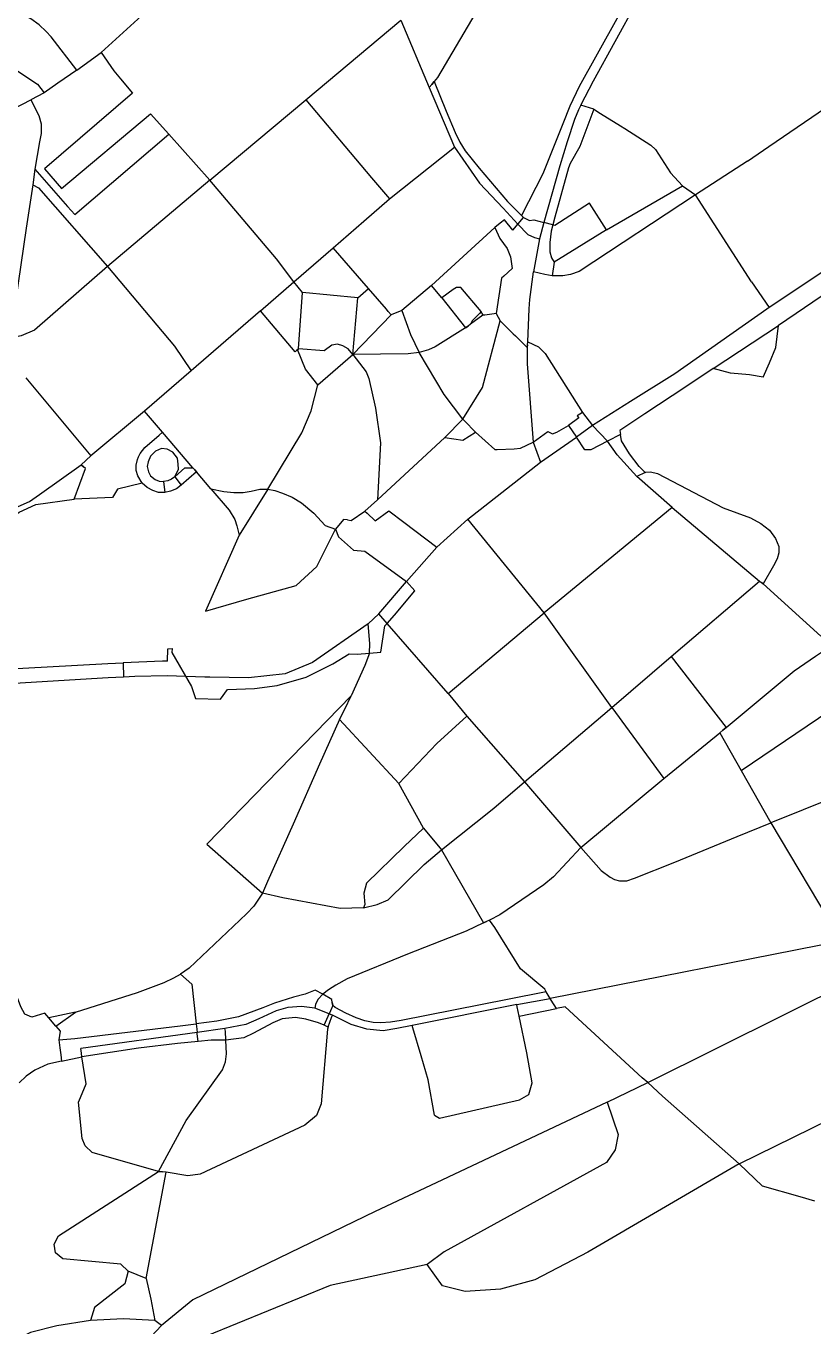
# Model space of a CAD drawing. Header units: inches. Extents: x 2740922 to 2751091, y 1249500 to 1259683.
# Drawn here: x 2746460 to 2746936, y 1254259 to 1255046 of the extents above; entities that cross this region are included whole.
import ezdxf

# ---------------------------------------------------------------- set-up
doc = ezdxf.new("R2010")
doc.units = ezdxf.units.IN
doc.header["$MEASUREMENT"] = 0

msp = doc.modelspace()

# ---------------------------------------------------------------- linework, layer by layer
for points in [[(2746768.12, 1255115.56), (2746708.82, 1255014.97), (2746706.82, 1255012.48), (2746705.36, 1255010.68)], [(2746505.19, 1255030.22), (2746554.07, 1255074.72)], [(2746829.31, 1255072.09), (2746794.67, 1255009.46), (2746789.05, 1254997.59), (2746784.88, 1254986.97), (2746772.75, 1254956.69), (2746759.83, 1254931.39), (2746760.38, 1254930.85)], [(2746490.43, 1255019.39), (2746474.81, 1255039.69), (2746471.95, 1255042.95), (2746467.55, 1255046.93), (2746462.55, 1255050.44), (2746434.07, 1255064.1)], [(2746795.66, 1254998.17), (2746803.41, 1255012.91), (2746829.7, 1255060.7), (2746831.78, 1255064.43), (2746834.38, 1255069.74)], [(2746629.11, 1255001.44), (2746686.64, 1255049.75)], [(2746686.64, 1255049.75), (2746703.91, 1255008.88), (2746705.36, 1255010.68)], [(2746418.91, 1255042.62), (2746424.99, 1255038.41), (2746466.67, 1255010.88), (2746470.6, 1255005.73)], [(2746505.19, 1255030.22), (2746512.87, 1255018.96), (2746516.88, 1255014.16), (2746524.09, 1255005.53), (2746470.78, 1254959.69), (2746481.09, 1254947.78), (2746535.09, 1254993.08), (2746546.12, 1254980.63)], [(2746490.43, 1255019.39), (2746505.19, 1255030.22)], [(2746490.43, 1255019.39), (2746479.03, 1255011.48), (2746470.6, 1255005.73)], [(2746705.36, 1255010.68), (2746703.91, 1255008.88), (2746719.14, 1254972.79)], [(2746705.36, 1255010.68), (2746706.82, 1255012.48), (2746714.08, 1254994.58), (2746719.55, 1254981.6), (2746722.42, 1254975.78), (2746725.55, 1254970.67), (2746734.12, 1254960.16), (2746751.26, 1254939.9), (2746759.83, 1254931.39), (2746760.38, 1254930.85)], [(2746909.56, 1254973.22), (2746965.54, 1255011.31)], [(2746403.13, 1254974.41), (2746430.13, 1254984.65), (2746462.6, 1255001.49)], [(2746470.6, 1255005.73), (2746462.6, 1255001.49)], [(2746462.6, 1255001.49), (2746467.39, 1254992.08), (2746468.93, 1254986.92), (2746468.92, 1254981.17), (2746467.89, 1254975.95), (2746464.95, 1254959.43)], [(2746570.96, 1254952.78), (2746629.11, 1255001.44)], [(2746629.11, 1255001.44), (2746668.89, 1254954.24), (2746679.91, 1254941.61)], [(2746795.66, 1254998.17), (2746794.24, 1254995.44), (2746791.95, 1254989.48), (2746787.32, 1254976.04), (2746783.03, 1254961.49), (2746773.35, 1254927.16)], [(2746803.63, 1254995.76), (2746795.04, 1254973.15), (2746789.33, 1254962.84), (2746788.31, 1254960.38), (2746779.9, 1254930.38), (2746778.73, 1254925.69)], [(2746803.63, 1254995.76), (2746795.66, 1254998.17)], [(2746803.63, 1254995.76), (2746807.66, 1254993.27), (2746819.72, 1254985.79), (2746822.27, 1254984.2)], [(2746822.27, 1254984.2), (2746838.18, 1254973.98), (2746840.91, 1254971.43), (2746850.04, 1254957.22), (2746857.21, 1254949.33)], [(2746464.95, 1254959.43), (2746484.78, 1254936.88), (2746489.18, 1254931.97), (2746546.12, 1254980.63)], [(2746546.12, 1254980.63), (2746570.96, 1254952.78)], [(2746679.91, 1254941.61), (2746719.14, 1254972.79)], [(2746719.14, 1254972.79), (2746734.39, 1254951.02), (2746748.64, 1254935.93), (2746757.5, 1254926.1), (2746763.61, 1254919.91), (2746767.55, 1254918.14), (2746770.74, 1254917.31)], [(2746896.61, 1254964.43), (2746909.56, 1254973.22)], [(2746896.61, 1254964.43), (2746865.16, 1254943.88)], [(2746464.95, 1254959.43), (2746463.72, 1254950.06)], [(2746570.96, 1254952.78), (2746509.12, 1254900.52)], [(2746621.96, 1254891.34), (2746611.34, 1254905.19), (2746570.96, 1254952.78)], [(2746463.72, 1254950.06), (2746459.84, 1254923.71)], [(2746463.72, 1254950.06), (2746467.26, 1254948.13), (2746509.12, 1254900.52)], [(2746811.28, 1254922.72), (2746857.21, 1254949.33)], [(2746857.21, 1254949.33), (2746865.16, 1254943.88)], [(2746645.65, 1254911.9), (2746664.21, 1254928), (2746679.91, 1254941.61)], [(2746865.16, 1254943.88), (2746794.61, 1254897.42), (2746789.43, 1254895.66), (2746784.82, 1254894.8), (2746778.34, 1254894.93)], [(2746811.28, 1254922.72), (2746800.88, 1254938.92), (2746779.89, 1254925.41), (2746778.73, 1254925.69)], [(2746898.99, 1254891.18), (2746865.16, 1254943.88)], [(2747011.08, 1254943.1), (2746998.58, 1254934.77), (2746909.84, 1254875.69)], [(2746754.6, 1254922.55), (2746749.4, 1254928.87), (2746746.86, 1254926.86), (2746743.55, 1254924.13)], [(2746754.6, 1254922.55), (2746760.93, 1254930.31), (2746760.38, 1254930.85)], [(2746760.38, 1254930.85), (2746760.93, 1254930.31), (2746764.63, 1254928.41), (2746767.25, 1254928.82), (2746773.35, 1254927.16)], [(2747015.51, 1254932.76), (2746915.49, 1254864.78)], [(2746459.84, 1254923.71), (2746450.04, 1254857.07)], [(2746743.55, 1254924.13), (2746705.18, 1254889.04)], [(2746743.55, 1254924.13), (2746746.58, 1254917.59), (2746751.06, 1254911.36), (2746753.16, 1254906.35), (2746754.04, 1254899.28), (2746749.16, 1254894.76), (2746747.73, 1254893.42)], [(2746773.35, 1254927.16), (2746770.74, 1254917.31)], [(2746778.73, 1254925.69), (2746773.35, 1254927.16)], [(2746778.73, 1254925.69), (2746777.8, 1254921.98), (2746776.85, 1254915.1), (2746776.9, 1254909.52), (2746777.96, 1254905.72), (2746779.54, 1254903.17)], [(2746811.28, 1254922.72), (2746779.54, 1254903.17)], [(2746770.74, 1254917.31), (2746767.11, 1254897.24)], [(2746621.96, 1254891.34), (2746645.65, 1254911.9)], [(2746667.03, 1254887.23), (2746645.65, 1254911.9)], [(2746509.12, 1254900.52), (2746464.75, 1254862.02), (2746456.83, 1254858.58), (2746450.04, 1254857.07)], [(2746509.12, 1254900.52), (2746549.59, 1254852.3), (2746559.79, 1254837.42)], [(2746763.44, 1254853.15), (2746763.59, 1254854.87), (2746764.43, 1254874.88), (2746764.79, 1254880.53), (2746767.11, 1254897.24)], [(2746778.34, 1254894.93), (2746773.91, 1254895.72), (2746767.11, 1254897.24)], [(2746779.54, 1254903.17), (2746778.34, 1254894.93)], [(2746601.7, 1254873.78), (2746621.96, 1254891.34)], [(2746627.04, 1254884.78), (2746621.96, 1254891.34)], [(2746705.18, 1254889.04), (2746687.21, 1254873.83)], [(2746711.52, 1254881.48), (2746705.18, 1254889.04)], [(2746747.73, 1254893.42), (2746744.41, 1254872.03)], [(2746898.99, 1254891.18), (2746909.84, 1254875.69)], [(2746623.67, 1254849.85), (2746624.7, 1254850.73), (2746627.04, 1254884.78)], [(2746660.71, 1254881.51), (2746627.04, 1254884.78)], [(2746657.59, 1254847.27), (2746660.71, 1254881.51)], [(2746660.71, 1254881.51), (2746667.03, 1254887.23)], [(2746680.78, 1254871.33), (2746679.04, 1254873.34), (2746677.93, 1254874.63), (2746667.03, 1254887.23)], [(2746735.89, 1254872.14), (2746735.38, 1254873.28), (2746723.02, 1254887.82), (2746720.35, 1254887.76), (2746718.38, 1254886.61), (2746711.52, 1254881.48)], [(2746711.52, 1254881.48), (2746725.89, 1254863.4), (2746727.4, 1254864.49)], [(2746601.7, 1254873.78), (2746559.79, 1254837.42)], [(2746623.67, 1254849.85), (2746622.64, 1254848.97), (2746601.7, 1254873.78)], [(2746687.21, 1254873.83), (2746680.78, 1254871.33)], [(2746687.21, 1254873.83), (2746692.44, 1254859.46), (2746697.84, 1254848.52)], [(2746735.89, 1254872.14), (2746735.38, 1254873.28), (2746734.34, 1254872.07), (2746729.81, 1254867.7), (2746728.91, 1254865.59), (2746727.4, 1254864.49)], [(2746909.84, 1254875.69), (2746908.3, 1254874.63), (2746852.63, 1254835.52), (2746825.78, 1254818.7), (2746802.78, 1254804.34)], [(2746680.78, 1254871.33), (2746657.59, 1254847.27)], [(2746724.18, 1254808.14), (2746736.23, 1254827.25), (2746746.8, 1254867.6)], [(2746735.89, 1254872.14), (2746736.39, 1254871.01), (2746728.91, 1254865.59), (2746727.4, 1254864.49)], [(2746744.41, 1254872.03), (2746743.23, 1254871.87), (2746737.59, 1254871.16), (2746736.39, 1254871.01), (2746735.89, 1254872.14)], [(2746744.41, 1254872.03), (2746746.8, 1254867.6)], [(2746746.8, 1254867.6), (2746753.07, 1254861.46), (2746754.81, 1254859.75), (2746756.09, 1254858.5), (2746763.29, 1254851.44), (2746763.44, 1254853.15)], [(2746727.4, 1254864.49), (2746725.89, 1254863.4), (2746707.38, 1254851.9), (2746703.45, 1254850.04), (2746697.84, 1254848.52)], [(2746875.86, 1254838.85), (2746915.49, 1254864.78)], [(2746906.06, 1254833.53), (2746909.87, 1254842.25), (2746913.76, 1254851.51), (2746915.49, 1254864.78)], [(2746657.59, 1254847.27), (2746654.72, 1254850.62), (2746651.55, 1254852.53), (2746648.25, 1254853.51), (2746644.98, 1254852.97), (2746640.34, 1254849.51), (2746624.7, 1254850.73), (2746623.67, 1254849.85)], [(2746636.5, 1254828.94), (2746629.03, 1254838.33), (2746624.06, 1254850.19), (2746623.67, 1254849.85)], [(2746763.44, 1254853.15), (2746763.29, 1254851.44), (2746763.22, 1254841.55), (2746766.83, 1254794.21)], [(2746763.44, 1254853.15), (2746763.59, 1254854.87), (2746769.96, 1254851.9), (2746774, 1254847.86), (2746796.75, 1254812.17)], [(2746636.5, 1254828.94), (2746657.59, 1254847.27)], [(2746697.84, 1254848.52), (2746691.15, 1254847.65), (2746657.59, 1254847.27)], [(2746657.59, 1254847.27), (2746665.67, 1254836.79), (2746667.24, 1254832.77), (2746671.3, 1254814.83), (2746674.44, 1254793.86), (2746672.62, 1254759.26)], [(2746724.18, 1254808.14), (2746712.91, 1254823.01), (2746697.84, 1254848.52)], [(2746559.79, 1254837.42), (2746531.48, 1254812.87)], [(2746875.86, 1254838.85), (2746859.38, 1254827.76), (2746834.5, 1254811.26), (2746819.34, 1254801.15), (2746819.71, 1254798.8)], [(2746906.06, 1254833.53), (2746897.81, 1254835.02), (2746886.29, 1254835.93), (2746875.86, 1254838.85)], [(2746459.49, 1254833.04), (2746499.01, 1254785.85)], [(2746606.04, 1254765.75), (2746626.66, 1254799.78), (2746632.44, 1254813.15), (2746636.5, 1254828.94)], [(2746531.48, 1254812.87), (2746499.01, 1254785.85)], [(2746542.34, 1254800.18), (2746531.48, 1254812.87)], [(2746796.75, 1254812.17), (2746793.55, 1254810.16), (2746794.46, 1254808.86), (2746788.29, 1254804.33)], [(2746796.75, 1254812.17), (2746802.78, 1254804.34)], [(2746713.32, 1254796.96), (2746724.18, 1254808.14)], [(2746724.18, 1254808.14), (2746725.32, 1254806.99), (2746731.95, 1254800.32)], [(2746766.83, 1254794.21), (2746775.78, 1254800.54), (2746778.5, 1254799.24), (2746781.15, 1254800.26), (2746788.29, 1254804.33)], [(2746788.29, 1254804.33), (2746793.05, 1254797.13)], [(2746802.78, 1254804.34), (2746793.05, 1254797.13)], [(2746811.93, 1254794.74), (2746802.78, 1254804.34)], [(2746530, 1254769.4), (2746527.42, 1254773.7), (2746526.42, 1254777.04), (2746526.36, 1254780.23), (2746527.21, 1254783.73), (2746527.9, 1254785.26), (2746528.85, 1254787.36), (2746531.72, 1254791.03), (2746540.36, 1254798.48), (2746542.34, 1254800.18)], [(2746561.82, 1254777.41), (2746560.76, 1254778.65), (2746542.34, 1254800.18)], [(2746713.32, 1254796.96), (2746672.62, 1254759.26)], [(2746713.32, 1254796.96), (2746724.33, 1254795.41), (2746731.95, 1254800.32)], [(2746731.95, 1254800.32), (2746743.56, 1254789.75), (2746744.96, 1254789.63), (2746755.36, 1254790.19), (2746759.07, 1254790.44), (2746766.83, 1254794.21)], [(2746771.32, 1254782.09), (2746793.05, 1254797.13)], [(2746811.93, 1254794.74), (2746801.84, 1254789.5), (2746798.03, 1254789.59), (2746793.05, 1254797.13)], [(2746819.71, 1254798.8), (2746811.93, 1254794.74)], [(2746829.63, 1254773.37), (2746817.63, 1254786.49), (2746811.93, 1254794.74)], [(2746834.68, 1254775.72), (2746831.03, 1254779.42), (2746825.07, 1254787.11), (2746820.32, 1254794.96), (2746819.71, 1254798.8)], [(2746549.74, 1254773.2), (2746552, 1254777.88), (2746551.85, 1254780.92), (2746551.38, 1254784.56), (2746548.53, 1254788.21), (2746545.13, 1254789.83), (2746541.76, 1254790.27), (2746538.07, 1254788.62), (2746535.15, 1254785.71), (2746533.62, 1254782.28), (2746532.98, 1254779.48), (2746533.82, 1254776.15), (2746535.15, 1254773.83), (2746537.83, 1254771.63), (2746540.31, 1254770.47), (2746542.95, 1254770.34)], [(2746766.83, 1254794.21), (2746771.32, 1254782.09)], [(2746454.84, 1254755.26), (2746461.74, 1254758.29), (2746467.81, 1254762.48), (2746493.14, 1254780.37), (2746494.41, 1254779.28)], [(2746488.86, 1254759.7), (2746495.67, 1254778.18), (2746494.41, 1254779.28)], [(2746494.41, 1254779.28), (2746493.14, 1254780.37), (2746499.01, 1254785.85)], [(2746727.18, 1254747.62), (2746771.32, 1254782.09)], [(2746549.74, 1254773.2), (2746547.73, 1254771.71), (2746545.56, 1254770.69), (2746542.95, 1254770.34)], [(2746549.74, 1254773.2), (2746555.93, 1254778.65), (2746560.76, 1254778.65), (2746561.82, 1254777.41)], [(2746549.74, 1254773.2), (2746553.73, 1254768.04)], [(2746561.82, 1254777.41), (2746562.88, 1254776.17), (2746553.73, 1254768.04)], [(2746571.7, 1254765.85), (2746562.88, 1254776.17), (2746561.82, 1254777.41)], [(2746834.68, 1254775.72), (2746829.63, 1254773.37)], [(2746851.01, 1254754.53), (2746829.63, 1254773.37)], [(2746834.68, 1254775.72), (2746835.1, 1254775.92), (2746837.86, 1254776.29), (2746842.09, 1254775.23), (2746881.88, 1254754.47), (2746898.49, 1254748.26), (2746904.78, 1254744.95), (2746910.03, 1254740.9), (2746913.62, 1254735.83), (2746915.58, 1254730.93), (2746915.57, 1254727.09), (2746914.56, 1254723.61), (2746912.38, 1254719.25), (2746906.22, 1254708.32), (2746905.09, 1254709.2)], [(2746530, 1254769.4), (2746515.05, 1254765.7), (2746511.99, 1254760.63), (2746488.86, 1254759.7)], [(2746543.78, 1254763.59), (2746539.87, 1254763.65), (2746536.42, 1254764.95), (2746533.1, 1254766.62), (2746530, 1254769.4)], [(2746542.95, 1254770.34), (2746543.78, 1254763.59)], [(2746553.73, 1254768.04), (2746550.85, 1254765.85), (2746547.26, 1254764.46), (2746543.78, 1254763.59)], [(2746571.7, 1254765.85), (2746582.7, 1254752.99), (2746586.13, 1254747.35), (2746587.45, 1254743.42), (2746588.8, 1254737.75)], [(2746571.7, 1254765.85), (2746579.41, 1254764.23), (2746585.63, 1254763.63), (2746591.12, 1254763.7), (2746595.94, 1254764.4), (2746601.24, 1254765.72), (2746606.04, 1254765.75)], [(2746606.04, 1254765.75), (2746588.8, 1254737.75)], [(2746606.04, 1254765.75), (2746610.44, 1254764.81), (2746615.03, 1254763.2), (2746620.83, 1254760.9), (2746626.44, 1254757.47), (2746634.08, 1254751.11), (2746640.93, 1254743.77), (2746647.05, 1254741.52)], [(2746400.58, 1254716.75), (2746402.17, 1254715), (2746439.84, 1254739.47), (2746455.57, 1254751.87), (2746465.63, 1254756.38), (2746488.86, 1254759.7)], [(2746672.62, 1254759.26), (2746664.89, 1254752.34)], [(2746654.29, 1254747.1), (2746652.04, 1254747.39), (2746647.05, 1254741.52)], [(2746654.29, 1254747.1), (2746656.54, 1254746.8), (2746664.89, 1254752.34)], [(2746664.89, 1254752.34), (2746666.23, 1254751.12), (2746671.16, 1254746.63), (2746679.43, 1254752.51), (2746688.44, 1254745.69), (2746708.45, 1254730.54)], [(2746708.45, 1254730.54), (2746727.18, 1254747.62)], [(2746773.45, 1254690.89), (2746727.18, 1254747.62)], [(2746851.01, 1254754.53), (2746773.45, 1254690.89)], [(2746851.01, 1254754.53), (2746903.95, 1254710.08), (2746905.09, 1254709.2)], [(2746568.4, 1254691.73), (2746593.45, 1254699.01), (2746623.31, 1254707.42), (2746635.83, 1254718.83), (2746647.05, 1254741.52)], [(2746647.05, 1254741.52), (2746648.93, 1254736.89), (2746658.09, 1254728.68), (2746664.79, 1254728.08), (2746690.07, 1254709.79)], [(2746588.8, 1254737.75), (2746568.4, 1254691.73)], [(2746690.07, 1254709.79), (2746708.45, 1254730.54)], [(2746673.34, 1254690.24), (2746690.07, 1254709.79)], [(2746678.41, 1254684.42), (2746682.93, 1254689.37), (2746695.08, 1254704.08), (2746690.07, 1254709.79)], [(2746850.44, 1254664.36), (2746903.95, 1254710.08), (2746905.09, 1254709.2)], [(2746905.09, 1254709.2), (2746906.22, 1254708.32), (2746940.96, 1254676.64)], [(2746666.92, 1254684.25), (2746633.24, 1254660.84), (2746616.68, 1254653.91), (2746594.34, 1254651.38), (2746571.08, 1254651.77), (2746567.99, 1254651.91), (2746545.07, 1254652.75), (2746525.58, 1254652.18), (2746518.75, 1254651.87)], [(2746666.92, 1254684.25), (2746673.34, 1254690.24)], [(2746667.62, 1254666.39), (2746667.85, 1254672.23), (2746666.92, 1254684.25)], [(2746667.62, 1254666.39), (2746674.49, 1254667), (2746677.09, 1254682.98), (2746678.41, 1254684.42)], [(2746678.41, 1254684.42), (2746673.34, 1254690.24)], [(2746715.31, 1254641.99), (2746678.41, 1254684.42)], [(2746715.31, 1254641.99), (2746773.45, 1254690.89)], [(2746814.4, 1254633.58), (2746773.45, 1254690.89)], [(2746545.32, 1254661.49), (2746545.55, 1254668.97), (2746548.16, 1254669.28)], [(2746548.16, 1254669.28), (2746548.05, 1254666.78), (2746559.86, 1254646.21), (2746562.23, 1254638.92), (2746577.44, 1254638.55), (2746581.73, 1254644.46)], [(2746881.76, 1254619.84), (2746883.68, 1254621.44), (2746924.81, 1254655.75), (2746937.77, 1254664.53), (2746947.42, 1254671.07)], [(2746545.32, 1254661.49), (2746542.25, 1254661.49), (2746518.49, 1254660.51)], [(2746581.73, 1254644.46), (2746598.13, 1254644.98), (2746611.8, 1254646.82), (2746629.35, 1254651.89), (2746645.49, 1254659.89), (2746655.34, 1254665.93), (2746660.3, 1254665.75), (2746667.62, 1254666.39)], [(2746667.62, 1254666.39), (2746664.87, 1254658.87), (2746656.56, 1254640.46)], [(2746814.4, 1254633.58), (2746850.44, 1254664.36)], [(2746850.44, 1254664.36), (2746883.68, 1254621.44), (2746881.76, 1254619.84)], [(2746892.79, 1254595.43), (2746979.69, 1254654.07), (2746982.93, 1254657.7), (2746985.31, 1254661.53), (2746987.04, 1254661.5)], [(2746439.14, 1254656.38), (2746509.3, 1254660.2), (2746518.49, 1254660.51)], [(2746518.49, 1254660.51), (2746518.75, 1254651.87)], [(2746518.75, 1254651.87), (2746509.42, 1254651.45), (2746439.11, 1254647.26), (2746318.21, 1254641.56)], [(2746656.56, 1254640.46), (2746569.15, 1254550.71), (2746602.81, 1254521.04)], [(2746649.58, 1254626.21), (2746652.78, 1254632.58), (2746656.56, 1254640.46)], [(2746715.31, 1254641.99), (2746726.68, 1254628.31)], [(2746761.66, 1254588.54), (2746814.4, 1254633.58)], [(2746814.4, 1254633.58), (2746846.03, 1254590.42)], [(2746649.58, 1254626.21), (2746637.5, 1254599.14), (2746621.41, 1254562.94), (2746605.84, 1254528.19), (2746602.81, 1254521.04)], [(2746685.4, 1254587.55), (2746649.58, 1254626.21)], [(2746685.4, 1254587.55), (2746708.48, 1254611.7), (2746726.68, 1254628.31)], [(2746726.68, 1254628.31), (2746761.66, 1254588.54)], [(2746846.03, 1254590.42), (2746879.85, 1254618.25), (2746881.76, 1254619.84)], [(2746881.76, 1254619.84), (2746879.85, 1254618.25), (2746892.79, 1254595.43)], [(2747012.28, 1254605.02), (2746968.45, 1254586.82), (2746910.83, 1254563.64)], [(2746795.65, 1254548.64), (2746846.03, 1254590.42)], [(2746892.79, 1254595.43), (2746910.83, 1254563.64)], [(2746700.38, 1254560.36), (2746685.4, 1254587.55)], [(2746711.27, 1254547.27), (2746742.93, 1254572.55), (2746761.66, 1254588.54)], [(2746761.66, 1254588.54), (2746795.65, 1254548.64)], [(2746700.38, 1254560.36), (2746688.65, 1254549.22), (2746665.84, 1254527.18), (2746664.37, 1254521.05), (2746664.91, 1254514.14), (2746664.12, 1254512.19)], [(2746700.38, 1254560.36), (2746711.27, 1254547.27)], [(2746795.65, 1254548.64), (2746808.05, 1254534.84), (2746813.48, 1254530.82), (2746816.06, 1254529.42), (2746819.14, 1254528.53), (2746823.53, 1254528.61), (2746828.1, 1254530.11), (2746852.63, 1254539.91), (2746890.32, 1254555.31), (2746910.83, 1254563.64)], [(2746910.83, 1254563.64), (2746950.93, 1254496.3), (2746952.15, 1254494.16)], [(2746664.12, 1254512.19), (2746672.31, 1254514.15), (2746679.03, 1254516.92), (2746700.89, 1254538.51), (2746711.27, 1254547.27)], [(2746711.27, 1254547.27), (2746736.79, 1254503.08), (2746738.63, 1254503.86)], [(2746795.65, 1254548.64), (2746779.12, 1254530.95), (2746773.37, 1254526.16), (2746746.57, 1254507.88), (2746740.47, 1254504.65), (2746738.63, 1254503.86)], [(2746602.81, 1254521.04), (2746597.61, 1254513.19), (2746593.4, 1254508.67), (2746589.12, 1254504.62), (2746558.48, 1254475.7), (2746553.26, 1254471.96)], [(2746664.12, 1254512.19), (2746649.95, 1254511.69), (2746615.26, 1254518.22), (2746602.81, 1254521.04)], [(2746738.63, 1254503.86), (2746736.79, 1254503.08), (2746726.24, 1254498.11), (2746690.78, 1254484.1), (2746654.25, 1254469.08), (2746647.24, 1254465.4), (2746642.83, 1254462.51), (2746639.38, 1254459.81)], [(2746776, 1254459.31), (2746774.77, 1254461.35), (2746773.97, 1254462.93), (2746759.06, 1254475.31), (2746743.53, 1254500.35), (2746740.47, 1254504.65), (2746738.63, 1254503.86)], [(2746952.15, 1254494.16), (2746953.38, 1254492.01), (2746777.22, 1254457.27), (2746776, 1254459.31)], [(2746489.58, 1254448.95), (2746527.15, 1254460.86), (2746543.3, 1254466.99), (2746549.27, 1254469.81), (2746553.26, 1254471.96)], [(2746553.26, 1254471.96), (2746560.17, 1254465.98), (2746562.69, 1254441.99)], [(2746836.29, 1254406.44), (2746960.88, 1254468.38), (2746965.71, 1254472.05)], [(2746473.56, 1254445.54), (2746471.11, 1254448.44), (2746463.15, 1254446.02), (2746458.97, 1254447.7), (2746456.54, 1254452.27), (2746451.05, 1254466.98)], [(2746639.38, 1254459.81), (2746634.77, 1254462.4), (2746628.74, 1254459.82), (2746621.76, 1254458.01), (2746610.14, 1254454.49), (2746603.18, 1254451.71), (2746588.28, 1254446.08), (2746575.25, 1254443.64), (2746562.69, 1254441.99)], [(2746639.38, 1254459.81), (2746636.37, 1254456.67), (2746635.01, 1254453.58), (2746634.62, 1254451.44)], [(2746645.19, 1254454.86), (2746644.89, 1254456.73), (2746639.38, 1254459.81)], [(2746776, 1254459.31), (2746774.77, 1254461.35), (2746751.31, 1254456.6), (2746686.84, 1254443.99), (2746680.35, 1254442.99), (2746674.61, 1254442.62), (2746669.85, 1254442.78), (2746664.96, 1254443.73), (2746659.66, 1254445.55), (2746653.45, 1254448.48), (2746646.97, 1254451.88), (2746645.49, 1254452.99), (2746645.19, 1254454.86)], [(2746756.9, 1254453.67), (2746777.22, 1254457.27), (2746776, 1254459.31)], [(2746780.88, 1254451.14), (2746777.77, 1254456.35), (2746777.22, 1254457.27), (2746776, 1254459.31)], [(2746489.58, 1254448.95), (2746473.56, 1254445.54)], [(2746477.76, 1254440.53), (2746489.58, 1254448.95)], [(2746634.62, 1254451.44), (2746626.59, 1254452.52), (2746618.27, 1254451.78), (2746611.27, 1254449.81), (2746600.69, 1254444.87), (2746592.78, 1254441.53), (2746580.13, 1254439.07)], [(2746644.3, 1254447.56), (2746643.29, 1254447.96), (2746634.62, 1254451.44)], [(2746645.19, 1254454.86), (2746645.49, 1254452.99), (2746644.13, 1254449.86), (2746643.29, 1254447.96), (2746644.3, 1254447.56)], [(2746756.9, 1254453.67), (2746693.62, 1254440.92)], [(2746758.34, 1254446.66), (2746757.18, 1254452.28), (2746756.9, 1254453.67)], [(2746758.34, 1254446.66), (2746780.88, 1254451.14)], [(2746786.29, 1254452.22), (2746780.88, 1254451.14)], [(2746836.29, 1254406.44), (2746832.9, 1254409.15), (2746786.29, 1254452.22)], [(2746477.76, 1254440.53), (2746473.56, 1254445.54)], [(2746477.76, 1254440.53), (2746480.34, 1254437.48), (2746479.59, 1254432.28)], [(2746479.59, 1254432.28), (2746489.29, 1254433.06), (2746553.02, 1254440.71), (2746562.69, 1254441.99)], [(2746641.52, 1254440.55), (2746642.76, 1254440.02), (2746642.3, 1254438.65), (2746638.47, 1254393.43), (2746635.67, 1254386.39), (2746628.59, 1254380.61), (2746565.06, 1254350.98), (2746557.63, 1254349.88), (2746544.54, 1254352.03), (2746542.24, 1254352.27)], [(2746562.69, 1254441.99), (2746563.05, 1254438.75), (2746563.28, 1254436.73)], [(2746641.52, 1254440.55), (2746640.28, 1254441.08), (2746636.84, 1254442.57), (2746629.09, 1254444.8), (2746622.93, 1254445.84), (2746614.89, 1254444.99), (2746609.12, 1254442.47), (2746597.48, 1254436.35), (2746591.56, 1254433.49), (2746580.68, 1254432.1)], [(2746641.52, 1254440.55), (2746640.28, 1254441.08), (2746642.66, 1254446.5), (2746643.29, 1254447.96), (2746644.3, 1254447.56)], [(2746641.52, 1254440.55), (2746642.76, 1254440.02), (2746644.69, 1254445.74), (2746645.31, 1254447.15), (2746644.3, 1254447.56)], [(2746693.62, 1254440.92), (2746684.29, 1254439.03), (2746675.96, 1254437.7), (2746666.05, 1254438.65), (2746656.55, 1254441.53), (2746645.31, 1254447.15), (2746644.3, 1254447.56)], [(2746706.99, 1254386.66), (2746703.22, 1254407.97), (2746699.01, 1254422.6), (2746694.01, 1254439.42), (2746693.62, 1254440.92)], [(2746706.99, 1254386.66), (2746710.07, 1254384.72), (2746758.59, 1254395.81), (2746764.18, 1254399.18), (2746766.23, 1254406.3), (2746762.94, 1254424.38), (2746758.34, 1254446.66)], [(2746563.28, 1254436.73), (2746492.92, 1254426.98)], [(2746580.13, 1254439.07), (2746563.28, 1254436.73)], [(2746563.89, 1254431.31), (2746563.38, 1254435.81), (2746563.28, 1254436.73)], [(2746580.68, 1254432.1), (2746580.41, 1254437.46), (2746580.13, 1254439.07)], [(2746479.59, 1254432.28), (2746480.17, 1254427.44), (2746480.69, 1254423.07), (2746481.12, 1254419.42)], [(2746493.55, 1254421.91), (2746493.19, 1254424.24), (2746492.92, 1254426.98)], [(2746563.89, 1254431.31), (2746551.42, 1254430.1), (2746527.8, 1254427.21), (2746493.55, 1254421.91)], [(2746542.24, 1254352.27), (2746539.93, 1254352.5), (2746556.7, 1254383.34), (2746578.69, 1254413.99), (2746580.56, 1254418.99), (2746581.1, 1254423.79), (2746580.68, 1254432.1)], [(2746580.68, 1254432.1), (2746571.72, 1254432.07), (2746563.89, 1254431.31)], [(2746481.12, 1254419.42), (2746472.97, 1254417.5), (2746465.09, 1254413.88), (2746459.72, 1254410.32), (2746455.56, 1254406.2)], [(2746481.12, 1254419.42), (2746493.55, 1254421.91)], [(2746492.71, 1254397.37), (2746496.08, 1254405.57), (2746493.55, 1254421.91)], [(2746891.64, 1254357.12), (2747001.51, 1254411.11)], [(2746811.67, 1254394.53), (2746836.29, 1254406.44)], [(2746891.64, 1254357.12), (2746845.19, 1254398.06), (2746836.29, 1254406.44)], [(2746542.24, 1254352.27), (2746539.93, 1254352.5), (2746499.81, 1254363.93), (2746495.41, 1254367.96), (2746493.62, 1254372.4), (2746491.54, 1254394.49), (2746492.71, 1254397.37)], [(2746811.67, 1254394.53), (2746715.34, 1254349.04), (2746711.42, 1254347.19), (2746671.16, 1254328.28), (2746560.78, 1254274.72), (2746541.69, 1254259.17)], [(2746811.67, 1254394.53), (2746818.27, 1254374.9), (2746816.49, 1254365.72), (2746811.31, 1254357.94), (2746712.96, 1254303.8), (2746702.73, 1254296.25)], [(2746891.64, 1254357.12), (2746799.84, 1254303.65), (2746767.78, 1254286.88), (2746747.14, 1254281.29), (2746725.58, 1254279.85), (2746711.93, 1254283.23), (2746702.73, 1254296.25)], [(2746937.43, 1254334.46), (2746928.6, 1254337.15), (2746905.77, 1254343.69), (2746891.64, 1254357.12)], [(2746521.55, 1254292.18), (2746517.16, 1254296.3), (2746481.98, 1254299.65), (2746477.54, 1254303.28), (2746476.76, 1254308.43), (2746479.26, 1254313.48), (2746539.93, 1254352.5), (2746542.24, 1254352.27)], [(2746532.54, 1254287.75), (2746544.54, 1254352.03), (2746542.24, 1254352.27)], [(2746521.55, 1254292.18), (2746519.45, 1254284.48), (2746501.07, 1254270.13), (2746498.81, 1254262.33)], [(2746702.73, 1254296.25), (2746643.96, 1254283.46), (2746550.05, 1254245.03), (2746536.07, 1254237.22), (2746523.85, 1254232.07), (2746514.18, 1254230.02)], [(2746532.54, 1254287.75), (2746521.55, 1254292.18)], [(2746532.54, 1254287.75), (2746535.37, 1254275.17), (2746537.65, 1254262.35)], [(2746498.81, 1254262.33), (2746478.37, 1254258.96), (2746462.47, 1254255.1), (2746450.68, 1254249.42), (2746434.59, 1254240.97), (2746427.95, 1254239.66), (2746420.93, 1254239.07), (2746404.09, 1254244), (2746394.79, 1254242.54), (2746385.56, 1254239.31), (2746371.83, 1254230.41), (2746353.9, 1254218.2)], [(2746537.65, 1254262.35), (2746518.65, 1254263.24), (2746498.81, 1254262.33)], [(2746541.69, 1254259.17), (2746514.18, 1254230.02)], [(2746541.69, 1254259.17), (2746537.65, 1254262.35)]]:
    msp.add_lwpolyline(points)

doc.saveas('drawing.dxf')
